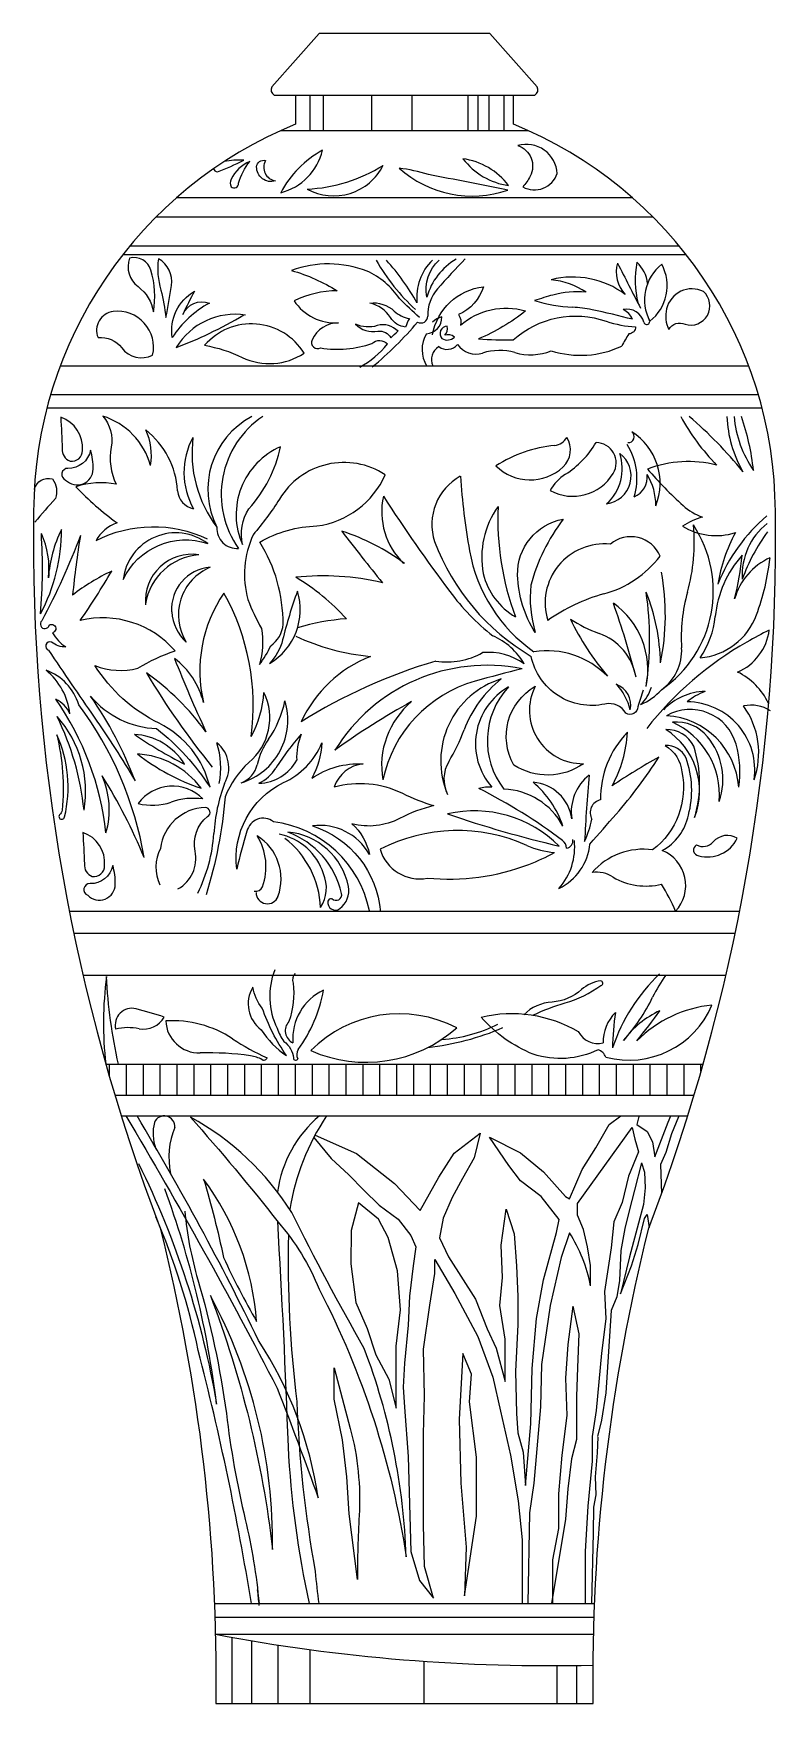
# Model space of a CAD drawing. Extents: x 764 to 1032, y 228 to 831.
import ezdxf

# ---------------------------------------------------------------- set-up
doc = ezdxf.new("R2010")
doc.units = 0
doc.header["$LTSCALE"] = 10
doc.header["$MEASUREMENT"] = 0
for name, color, linetype in [('3', 3, 'CONTINUOUS'), ('4', 4, 'CONTINUOUS'), ('7', 7, 'CONTINUOUS'), ('BH', 3, 'CONTINUOUS')]:
    doc.layers.add(name, color=color, linetype=linetype)

msp = doc.modelspace()

# ---------------------------------------------------------------- hatches: boundary and pattern name
at = {"layer": 'BH'}
h = msp.add_hatch(dxfattribs=at)
h.set_pattern_fill('ANSI31', color=256, scale=48.780488, angle=45, style=0)
h.set_pattern_definition([(90, (-1226.848, -2605.0555), (-6.097561, 1e-15), [])])
h.paths.add_polyline_path([(1005.64, 459.08), (790.12, 459.08), (793.38, 447.84), (1002.37, 447.84)])

# ---------------------------------------------------------------- linework, layer by layer
at = {"layer": '3'}
for p, q in [((853.41, 796.13), (942.34, 796.13)), ((815.64, 771.86), (980.11, 771.86)), ((808.28, 764.96), (987.47, 764.96)), ((798.7, 754.41), (997.05, 754.41)), ((796.22, 751.32), (999.54, 751.32)), ((773.67, 711.11), (1022.08, 711.11)), ((770.22, 700.76), (1025.54, 700.76)), ((768.89, 695.95), (1026.87, 695.95)), ((776.94, 514.26), (1018.81, 514.26)), ((778.55, 506.31), (1017.2, 506.31)), ((781.88, 491.16), (1013.87, 491.16)), ((790.11, 459.08), (1005.64, 459.08)), ((793.38, 447.84), (1002.37, 447.84)), ((795.67, 440.39), (1000.08, 440.39)), ((829.26, 264.37), (966.47, 264.37)), ((829.42, 259.4), (966.28, 259.4)), ((829.65, 253.29), (966.1, 253.29))]:
    msp.add_line(p, q, dxfattribs=at)
for points in [[(940.59, 775.74, 0.466259), (953.01, 780.57, 0.480774), (938.8, 790.63, -0.466478), (943.21, 779.6, -0.052407)], [(835.35, 778.53, 0.231134), (835.35, 775.75, 0.6938), (837.97, 777.08, -0.089402), (842.06, 784.97, 0.177614)], [(847.76, 785.22, 0.532642), (851.28, 777.94, -0.521776), (844.53, 782.99, -0.504255)], [(935.44, 776.27, 0.19424), (918.97, 785.91, 0.201468)], [(895.91, 782.47, 0.268721), (935.21, 774.56, 0.006528), (906.48, 780.16, 0.052329)], [(807.28, 730.61, 0.114441), (806.38, 745.68, 0.408028), (798.66, 749.99, 0.334223), (801.72, 739.76, -0.196774)], [(811.81, 728.59, 0.002838), (813.75, 740.12, 0.314731), (809.08, 749.81, 0.107645), (809.98, 738.51, -0.021592)], [(822.08, 738.1, 0.021668), (817.93, 729.67, -0.40319), (827.52, 733.81, 0.124822), (814.07, 721.38, -0.306833)], [(795.83, 717.64, 0.365466), (807, 715.01, 0.518595), (792.77, 730.76, 0.49713), (787.3, 721.36, -0.26654)], [(898.28, 725.15, -0.225385), (892.82, 728.55, 0.19658), (885.32, 733.83, -0.216078), (894.19, 730.94, 0.139932), (899.65, 728.21, 0.04648)], [(825.74, 718.56, -0.069254), (839.32, 714.19, 0.265179), (861.65, 715.72, 0.50566)], [(911.35, 721.01, 0.341302), (915.89, 721.53, 0.271205), (912.39, 722.18, 0.291491), (913.3, 725.43, 0.643357)], [(774.39, 681.24, 0.337511), (777.2, 676.77, 0.471707), (781.7, 680.63, 0.343019), (773.84, 692.58, -0.006031)], [(841.69, 659.55, 0.1311), (853.19, 681.96, 0.415852), (839.41, 646.6, -0.193778)], [(776.43, 674.15, 0.844173), (775.61, 669.93, 0.6667), (785.55, 673.87, 0.078291), (784.6, 680.67, -0.363318)], [(845.5, 603.32, 0.061158), (849.62, 610.13, 0.226586), (854.08, 617.89, 0.140151), (845.67, 647.55, -0.124084), (866.3, 653.36, 0.263153), (890.91, 671.86, 0.426123), (852.76, 663.02, -0.035381), (843.28, 650.2, 0.17877), (841.38, 626.76, 0.034637), (846.29, 616.31, -0.110997)], [(955.16, 655.79, 0.101223), (943.5, 631.98, 0.099713), (945.05, 614.86, -0.134598), (938.7, 635.58, -0.372428)], [(826.9, 646.98, 0.579837), (796.35, 634.01, -0.381939)], [(849.17, 603.72, 0.349216), (859.24, 629.81, 0.026318), (853.89, 612.21, -0.133366)], [(945.06, 595.46, 0.565129), (962.41, 567.54, -0.307637), (937.35, 567.06, -0.413777)], [(773.36, 549.05, 1.245656), (775.2, 548.31, 0.168659), (772.37, 578.01, -0.083715), (774.34, 550.76, -0.215575)], [(782.37, 531.33, 0.337511), (785.19, 526.87, 0.471707), (789.68, 530.73, 0.343019), (781.82, 542.68, -0.006031)], [(784.41, 524.24, 0.844173), (783.6, 520.03, 0.6667), (793.53, 523.97, 0.078291), (792.58, 530.77, -0.363318)], [(855.32, 462.14, -0.069311), (846.57, 479.32, -0.136017), (843.17, 486.82, 0.389159), (846.16, 471.5, 0.103179)], [(916.7, 472.16, 0.329481), (864.06, 463.95, 0.293382)], [(852.27, 402.07, -0.081869), (867.11, 377.83, -0.081997), (898.49, 281.19, 0.082363), (883.37, 356.44, -0.014412), (857.19, 405.47, 0.129247), (820.6, 439.95, -0.015626)], [(844.52, 366.16, 0.141105), (825.37, 417.59, -0.022196), (832.58, 389.26, 0.021966)], [(850.28, 283.88, 0.1274), (827.82, 375.61, -0.061876)]]:
    msp.add_lwpolyline(points, format="xyb", close=True, dxfattribs=at)
for points in [[(829.01, 782.32, 0.342669), (830.37, 781.16, 0.019434), (839.86, 785.35, 0.062856), (832.81, 784.88)], [(903.32, 728.57, -0.019017), (896.07, 735.46, 0.136723), (884.36, 745.33, 0.183272), (857.14, 745.57, -0.068692), (873.62, 738.24, 0.109838), (858.02, 734.67, 0.27171), (874.11, 726.72, 0.289875), (864.52, 720.55, 0.719852), (867.61, 717.63, 0.126518), (886.13, 719.25, -0.405292), (891.73, 719.07)], [(916.5, 749.61, 0.195797), (905.96, 735.99, -0.26382), (910.42, 749.35)], [(985.61, 740.91, 0.171285), (981.74, 748.55, 0.113624), (982.15, 733.7)], [(908, 722.38, -0.332186), (926.41, 739.69, -0.210665), (917.42, 729.65, -0.217073), (918.06, 725.8, -0.256579), (941.56, 730.97, -0.069247), (924.57, 720.85, 0.022688), (937.14, 720.56, -0.272046), (970.68, 727.26, 0.073785), (981.24, 725.27, -0.42658), (978.82, 722.7, 0.014024), (976.25, 718.28)], [(993.3, 724.22, -0.411861), (999.1, 726.15, 0.803055), (1005.76, 737.96, 0.481235), (992.44, 731.74)], [(840.51, 729.47, 0.301927), (815.54, 717.81, 0.024274), (827.4, 722.83, 0.021693), (839.91, 729.55, 0.021693)], [(895.55, 723.61, 0.289065), (888.05, 725.66, -0.182943), (880.2, 726.17, 0.243181), (888.22, 723.61, -0.326782), (892.99, 721.23, -0.047), (895.49, 723.68)], [(806.28, 675.21, 0.251675), (789, 693.02, -0.231262), (792.04, 681.79, 0.164437), (793.87, 668.43, 0.126518), (779.28, 667.52, 0.044714), (794.17, 654.47, 0.186175), (786.57, 648.1, -0.233056), (826.69, 648.7)], [(764.3, 666.64, -0.407126), (770.85, 670.34, -0.244451), (771.94, 663.27, 0.009345), (764.51, 654.69, 0.009345)], [(931.64, 660.35, 0.204951), (926.32, 636.13, 0.207386), (937.95, 620.54)], [(780.94, 649.92, -0.032131), (767.03, 619.11, 1.400325), (769.66, 617.58, -1.177981), (770.87, 614.79, 0.125511), (775.72, 609.68, -0.194497), (770.5, 611.44, 0.993305), (769.47, 608.47, 0.004724), (785.93, 584.31, -0.01818), (800.64, 561.39, 0.061215), (784.63, 591.87, 0.211468), (808.43, 580.2, -0.083111), (827.7, 559.01, 0.223297), (809.3, 582.14, -0.137289), (786.14, 602.97, 0.156675), (801.71, 601.99, -0.064959), (815.14, 608.24, 0.280111), (780.87, 619.21, 0.016428), (792.23, 637.03)], [(984.04, 594.06, 0.019058), (982.11, 588.09, -0.561912), (977.79, 585.73, 0.327403), (970.2, 589.07, -0.418583), (943.59, 606.27)], [(803.94, 533.62, 0.119493), (780.34, 588.82, 0.233267), (768.59, 601.24)], [(953.58, 522.54, 0.266207), (964.75, 538.53, 0.002063), (974.24, 549.31, 0.037568), (989.68, 569.94, 0.018464), (972.75, 559.53, 0.114722), (978.33, 578.86, 0.201728), (968.65, 554.51)], [(1002.58, 548.14, 0.151087), (1002.27, 573.8, 0.289439), (992.15, 579.86)], [(885.22, 514.45, 0.32054), (850.57, 546.55, 0.558362), (841.04, 543.12, 0.029735), (837.41, 529.49, -0.322985), (854.16, 560.71, 0.192373), (868.08, 575.01, -0.110857), (864.41, 562.26, -0.16494), (882.98, 567.47, 0.296402), (872.53, 559.17, -0.185572), (897.1, 556.85, 0.044908), (908.52, 552.4, 0.062043), (896.13, 547.77, -0.187426), (878.92, 545.83, -0.16216), (885.22, 534.8, 0.306946), (864.64, 545.08, -0.303868), (889.21, 514.04)], [(990.85, 536.2, 0.221374), (1000.32, 548.95, 0.153123), (999.47, 569.55, 0.319171), (991.93, 574.06, -0.2444), (997.96, 564.6, -0.289264), (987.4, 536.41)], [(841.66, 567.99, 0.107029), (833.18, 555.62, -0.054511), (826.28, 520.22, -0.054511)], [(816.14, 522.32, 0.328738), (822.31, 535.95, -0.285715), (826.82, 548.44, 0.767136), (826, 551.72, 0.368931), (809.79, 536.97, 0.233438), (809.59, 523.79)], [(867.54, 515.61, 0.256334), (868.62, 527.82, 0.275966), (852.64, 542.04)], [(794.67, 459.08, -0.04498), (790.4, 490.74, 0.064098), (790.12, 459.08, 0.050346)], [(851.03, 493.12, 0.20966), (851.92, 472.01, 0.077592), (854.39, 467.28, -0.207238), (857.79, 461.32)], [(858.38, 491.84, 0.270676), (857.69, 488.36, -0.115755), (856.14, 474.48, 0.496041), (857.58, 466.77)], [(944.17, 476.76, -0.037854), (955.85, 481.18, 0.083299), (968.77, 487.46, 0.837781), (968.68, 489.16, 0.151071), (961.76, 485.97, -0.168467), (951.1, 481.5, 0.181286), (940.94, 476.93)], [(1008.82, 480.39, 0.173891), (981.76, 467.54, 0.01443), (990.06, 478.38, 0.12626), (976.91, 467.63, 0.069108), (987.42, 483.25)], [(970.54, 461.6, 0.207203), (967.71, 464.29, -0.197347), (944.35, 462.65, -0.119276), (925.48, 476.09, -0.193847), (960.59, 470.81, 0.335821), (969.52, 466.72, 0.247808)], [(797.32, 440.39, -0.015675), (851.95, 342.06, -0.006964), (866.73, 302.55, 0.107885), (845.25, 359.28, 0.021338), (801.36, 440.39)], [(867.16, 440.39, 0.186072), (852.04, 412.94, 0.13369)], [(869.74, 440.39, 0.106396), (856.51, 406.55, 0.079877)], [(801.86, 423.24, -0.07337), (830.05, 336.38, 0.057404), (811.4, 414.06, 0.057404)], [(842.64, 264.37, 0.022764), (823.46, 355.72, 0.047126), (808.18, 403.95)], [(852.01, 402.41, -0.005649), (855.85, 321.11, 0.041913), (863.51, 264.37)], [(856, 397.45, 0.036678), (859.04, 337.35, 0.036928), (865.69, 275.9, 0.017172), (866.95, 264.37)], [(823.31, 381.23, -0.037964), (833.59, 332.91, 0.028763), (840.41, 294.71, -0.03594), (845.38, 264.37)], [(872.52, 349.44), (878.31, 327.6, -0.07879), (881.52, 296.13, 0.013823), (880.88, 273.01), (877.94, 296.74), (877.12, 310.09), (875.49, 323.43), (872.49, 338.13), (872.52, 349.44)]]:
    msp.add_lwpolyline(points, format="xyb", dxfattribs=at)
for points in [[(865.69, 433.42), (880.57, 426.81), (894.21, 415.98), (903.5, 406.24), (910.28, 418.33), (915.82, 426.99), (925.23, 434.18), (923.01, 425.26), (918.83, 417.84), (915.08, 410.95), (911.79, 403.46), (910.47, 396.39), (913.72, 389.54), (923.47, 374.23), (927.65, 363.55), (930.91, 356.6), (934.16, 344.53), (934.16, 359.84), (932.3, 371.91), (933.23, 382.11), (932.76, 393.71), (934.62, 406.7), (937.41, 397.86), (938.34, 386.29), (938.8, 375.15), (938.8, 364.95), (937.87, 348.24), (938.34, 332.93), (938.8, 325.97), (940.66, 319.02), (941.59, 306.95), (943.45, 329.22), (943.91, 349.17), (945.55, 367.23), (948.09, 381.18), (952.74, 398.35), (953.67, 402.99), (947.16, 411.34), (939.73, 416.91), (935.55, 422.48), (928.58, 432.68), (939.73, 427.12), (948.09, 420.16), (955.99, 411.34), (957.38, 410.41), (962.03, 421.08), (966.87, 428.9), (971.78, 437.32), (975.88, 440.39)], [(982.65, 440.39), (982.3, 439.75), (981.68, 437.24), (985.44, 434.74), (987.32, 430.98), (988.26, 425.66), (992.96, 438.18), (993.95, 440.39)], [(996.8, 440.39), (996.74, 440.09), (994.16, 433.94), (992.17, 427.2), (990.19, 422.84), (990.67, 412.39)], [(960.36, 408.76), (980.05, 436.25)], [(980.05, 436.25), (980.93, 432.05), (981.53, 429.93), (982.36, 427.4), (978.74, 418.68), (976.43, 409.12), (973.46, 402.21), (972.47, 392.82), (970, 377.02), (970.5, 367.14), (969.01, 354.79), (967.03, 334.05), (965.55, 324.66), (965.55, 315.77), (964.07, 299.48), (963.08, 283.18), (963.08, 264.37)], [(865.13, 432.57), (871.36, 425.01), (877.75, 419.09), (883.22, 413.62), (888.7, 408.14), (895.55, 403.13), (900.11, 397.2), (901.94, 393.1), (901.03, 386.26), (899.66, 375.32), (899.2, 364.83), (897.83, 351.15), (897.37, 342.49), (897.83, 335.2), (899.2, 317.42), (900.11, 283.16), (903.31, 272.67), (908.33, 266.29), (905.13, 277.69), (904.68, 292.74), (904.68, 325.62), (905.13, 339.3), (904.68, 356.17), (906.96, 372.13), (908.79, 383.52), (908.79, 388.54), (916.09, 376.23), (924.31, 360.73), (929.78, 346.14), (932.52, 333.83), (936.17, 317.87), (938.91, 301.46), (940.28, 287.32), (940.28, 264.37)], [(983.35, 423.44), (980.88, 413.57), (978.9, 406.16), (977.42, 399.74), (975.93, 391.83), (975.44, 380.97), (974.45, 375.04), (972.47, 370.1), (971.48, 355.29), (970.5, 340.47), (969.01, 330.59), (967.53, 324.66)], [(983.35, 423.44), (984.48, 420.06), (984.66, 414.43), (984.11, 408.44), (982.3, 401.72), (979.02, 389.56), (975.86, 376.11), (979.83, 386.22), (982.18, 393.98), (984.53, 403.37), (985.42, 404.79), (986.13, 400.15)], [(881.3, 408.99), (878.69, 399.07), (878.5, 386.94), (880.26, 372.98), (884.44, 363.59), (887.57, 354.19), (892.27, 345.32), (894.88, 334.88), (894.88, 357.32), (896.45, 370.37), (895.41, 384.46), (892.01, 396.44), (888.49, 403.16), (881.3, 408.99)], [(965.04, 379.05), (965.02, 386.37), (963.92, 393.08), (962.42, 399.38), (960.36, 404.59), (960.36, 408.76)], [(957.39, 398.17), (954.38, 389.31), (950.44, 371.98), (947.28, 350.7), (946.89, 335.34), (944.52, 307.76), (942.94, 297.13), (942.35, 264.37)], [(958.6, 371.71), (960.78, 361.73), (960.34, 349.57), (959.91, 339.15), (959.91, 330.04), (959.91, 323.53), (958.17, 316.58), (956.87, 305.73), (956, 294.88), (950.91, 264.37)], [(958.6, 371.71), (956.87, 357.82), (956, 345.67), (956.43, 332.21), (954.69, 317.88), (953.39, 303.99), (953.39, 291.41), (951.22, 280.12), (951.22, 264.37)], [(967.61, 324.38), (967.42, 318.77), (966.67, 310.15), (966.86, 303.6), (966.11, 299.11), (965.93, 289.93), (965.33, 264.37)]]:
    msp.add_lwpolyline(points, dxfattribs=at)
msp.add_lwpolyline([(918.87, 354.67), (917.62, 330.92), (918.24, 307.8), (920.12, 284.68), (919.49, 267.18), (923.87, 295.93), (923.87, 317.17), (921.37, 337.17), (922, 347.17)], close=True, dxfattribs=at)
for centre, radius, start, end in [((847.99, 793.9), 20.92, 284.49403, 346.41809), ((886.63, 755.87), 37.84, 118.93296, 151.97916), ((872.32, 792.49), 19.99, 241.32549, 333.37513), ((860.17, 831.38), 56.49, 272.59819, 302.10243), ((951.29, 785.31), 73.1, 209.51958, 227.45754), ((833.52, 696.2), 78.47, 28.65895, 42.52406), ((921.03, 735.82), 18.76, 134.09673, 186.06451), ((1117.78, 557.37), 276.09, 135.80799, 138.88307), ((985.9, 744.97), 11.64, 163.60239, 223.79657), ((4717.71, 2645.76), 4196.47, 206.88288, 207.13219), ((1000.94, 734.95), 16.45, 128.43852, 207.99796), ((976.29, 740.09), 16.37, 308.20305, 28.23343), ((958.6, 711.66), 31.55, 53.18661, 104.21934), ((947.71, 713.97), 28.44, 56.55742, 83.6644), ((920.56, 729.51), 14.31, 138.88307, 181.65817), ((992.3, 587.59), 154.62, 105.3235, 107.88111), ((960.25, 704.55), 33.35, 84.77415, 105.3235), ((961.12, 786.01), 53.79, 252.36978, 267.26176), ((956.38, 687.09), 45.25, 78.30648, 87.26176), ((910.96, 467.61), 269.37, 75.11302, 78.30648), ((978.13, 725.27), 6.35, 14.619, 102.29264), ((973.36, 724.82), 7.48, 24.6744, 62.81783), ((1003.14, 729.15), 11.01, 166.4386, 206.61577), ((804.86, 809.22), 127.74, 309.57313, 319.91372), ((903.84, 729.03), 2.41, 238.86607, 1.65817), ((905.38, 728.66), 5.97, 273.63914, 1.3834), ((912.94, 722.13), 6.86, 103.43677, 136.04741), ((985.3, 727.14), 1.06, 194.619, 37.09528), ((866.41, 739.19), 32.33, 298.24996, 321.5278), ((915.55, 717.01), 11.33, 149.83275, 211.26101), ((912.98, 713.48), 5.36, 121.03334, 205.6897), ((913.2, 722.03), 4.95, 233.04576, 319.90543), ((923.65, 723.59), 8.18, 215.46769, 287.12162), ((961.36, 749.9), 34.95, 252.48634, 295.21826), ((932.18, 695.89), 20.8, 74.60041, 107.12162), ((943.36, 735.45), 20.31, 253.83709, 291.61206), ((785.54, 664.1), 30.54, 3.67583, 51.48518), ((784.15, 678.74), 22.41, 350.94164, 24.37766), ((856.8, 666.46), 29.9, 117.96319, 206.97146), ((865.53, 664.81), 33.77, 123.83518, 215.3497), ((978.61, 685.58), 2.15, 265.41476, 53.78872), ((968.2, 668.78), 21.91, 338.27401, 57.77387), ((1068.58, 731.74), 80.97, 208.69637, 224.17685), ((901.43, 576.85), 152.63, 39.02263, 49.47598), ((1056.15, 694.22), 41.94, 181.85425, 210.48492), ((1056.88, 696.35), 40.25, 184.9753, 214.73942), ((934.82, 663.65), 89.52, 6.26742, 19.04968), ((844.72, 672.62), 26.42, 151.25474, 209.5951), ((865.74, 679.68), 44.54, 172.72078, 216.96551), ((957.33, 632.84), 49.86, 96.02867, 122.05495), ((951.51, 688.02), 5.61, 276.02867, 331.28928), ((949.41, 680.78), 8.35, 312.86612, 32.86719), ((937.07, 701.21), 34.8, 302.92243, 329.27917), ((966.96, 676.12), 7.31, 328.74913, 89.80602), ((958.77, 670.52), 22.98, 343.23228, 32.19559), ((969.5, 671.4), 10.14, 277.17034, 53.41254), ((959.34, 674.07), 17.1, 311.90584, 18.67704), ((1000.27, 635.64), 40.98, 75.53224, 111.00102), ((927.65, 653.88), 19.9, 118.93929, 197.96958), ((1179.37, 689.96), 262.01, 184.0844, 190.00795), ((943.21, 687.46), 17.47, 225.03392, 312.86612), ((958.54, 681.23), 17.16, 241.77417, 328.74913), ((965.26, 657.67), 17.07, 122.92243, 150.34679), ((977.71, 671.04), 7.77, 293.18369, 6.24514), ((967.88, 660.98), 20.67, 359.16335, 31.86109), ((1090.08, 762.67), 137.12, 220.35089, 228.03399), ((823.07, 666.51), 7.06, 183.67583, 259.23801), ((915.67, 658.53), 26.03, 167.64265, 225.93692), ((1426.81, 1011.65), 639.29, 212.93188, 216.69019), ((1031.42, 655.76), 99.89, 177.36801, 200.64705), ((1012.63, 676.54), 21.28, 228.03399, 250.09785), ((709.39, 651.99), 64.72, 332.05342, 0.08148), ((814.12, 631.91), 44.8, 153.2449, 176.58428), ((837.36, 652.46), 7.22, 176.55477, 274.92734), ((1584.73, 1194.49), 893.44, 217.43023, 218.94977), ((851.28, 577.08), 78.15, 53.40191, 72.13258), ((966.06, 629.85), 43.24, 304.51845, 33.5119), ((1014.12, 627.53), 30.29, 106.76858, 121.78992), ((1010.25, 672.95), 23.09, 238.44086, 287.66943), ((936.94, 647.19), 65.49, 344.268, 5.71895), ((1069.72, 608.9), 63.26, 130.51228, 158.24522), ((1043.55, 635.58), 23.84, 128.38216, 183.39055), ((1087.36, 609.19), 72.08, 144.32456, 159.73186), ((570.24, 637.96), 197, 355.25356, 3.67932), ((739.71, 638.05), 29.89, 353.33632, 24.82757), ((1100.67, 597.08), 324.07, 170.61552, 174.45852), ((984.89, 676.4), 81.38, 200.6192, 239.50765), ((969.93, 625.55), 21.32, 83.9968, 197.28324), ((979.56, 638.08), 11.4, 22.44871, 130.51009), ((1067.72, 623.53), 57.43, 151.48496, 171.17522), ((821.1, 626.43), 16.7, 81.29746, 185.1639), ((825.3, 621.87), 21.14, 94.54043, 170.6806), ((977.03, 654.25), 56.55, 190.00795, 234.99545), ((959.92, 665.49), 37.97, 285.13094, 322.61926), ((1048.75, 616.85), 38.92, 138.19376, 174.41559), ((920.38, 651.88), 99.77, 345.56449, 354.7743), ((1039.31, 620.77), 23.17, 114.34275, 164.38811), ((942.82, 651.47), 87.47, 339.78176, 353.70715), ((823.3, 570.56), 73.38, 115.05317, 128.01044), ((829.02, 623.3), 15.2, 94.76958, 183.74213), ((834.9, 621.26), 18.6, 112.58336, 211.94597), ((868.41, 542.09), 93.26, 76.67329, 96.03084), ((816.21, 564.27), 82.33, 42.48606, 59.00115), ((906.71, 621.11), 85.29, 348.38832, 10.54946), ((873.39, 601.11), 49.37, 145.45657, 193.4948), ((759.97, 588.52), 83.31, 352.297, 29.15382), ((982.95, 680.92), 85.76, 216.69019, 231.61445), ((986.25, 568.11), 62.9, 105.13094, 125.67064), ((868.21, 612.44), 118.11, 351.72524, 8.27476), ((917.3, 602.43), 72.97, 1.18564, 21.72264), ((1057.7, 613.18), 59.96, 164.268, 183.60962), ((829.92, 623.35), 16.09, 183.74213, 227.84921), ((670.44, 517.86), 321.35, 14.58402, 19.56778), ((956.14, 601.39), 29.55, 348.39293, 54.65597), ((1002.59, 629.46), 23.78, 274.70969, 339.78176), ((883.47, 536.68), 83.45, 94.49641, 106.8488), ((984.54, 660.46), 48.76, 236.66032, 250.26341), ((1048.49, 663.87), 100.92, 205.93744, 219.93456), ((978.74, 623.69), 31.42, 325.19957, 354.41559), ((1010.62, 618.13), 19.02, 293.00218, 352.81995), ((1119, 439.68), 197.53, 116.94926, 119.59616), ((893.5, 688.8), 82.94, 245.12454, 264.51901), ((919.8, 591.15), 24.63, 30.18266, 66.31522), ((961.08, 595.09), 20.69, 10.2758, 70.26341), ((1082.3, 504.3), 123.21, 119.59616, 141.94193), ((980.67, 608.32), 17.22, 305.05576, 3.60962), ((1295.32, 796.03), 516.84, 201.62632, 204.81971), ((797.57, 582.72), 28.64, 13.87731, 52.86591), ((902.34, 563.51), 45.9, 111.41243, 155.3817), ((964.21, 417.99), 194.53, 106.4209, 122.17972), ((927.59, 538.71), 64.33, 78.60598, 148.44925), ((913.3, 629.91), 25.66, 260.84669, 299.79947), ((928.08, 585.54), 22.19, 54.12954, 95.23827), ((949.35, 578.04), 30.27, 44.04692, 99.04618), ((753.14, 582.6), 24.21, 7.0222, 50.35226), ((1060.55, 753.61), 298.21, 210.9378, 218.91931), ((750.54, 524.01), 93.6, 36.04028, 54.59158), ((936.21, 551.95), 47.15, 105.78197, 168.1235), ((941.86, 568.57), 30.91, 107.10588, 203.04926), ((959.73, 564.42), 43.16, 128.66454, 159.14264), ((1058.82, 118.13), 497.96, 103.76973, 105.78197), ((1007.49, 578.97), 24.09, 25.41194, 64.01291), ((685.72, 530.98), 105.07, 6.308, 34.74618), ((766.78, 580.65), 11.49, 25.24967, 62.65611), ((828.38, 584.12), 20.89, 309.45228, 25.95182), ((809.1, 595.73), 38.15, 331.18901, 356.29044), ((947.04, 574.73), 23.56, 119.54956, 221.504), ((956.14, 575.82), 28.38, 136.87863, 217.87616), ((959.73, 582.19), 20.21, 13.73129, 43.9137), ((971.52, 588.68), 8.02, 347.81718, 69.82781), ((973.26, 599.25), 14.31, 313.39472, 343.3298), ((974.45, 608.72), 21.67, 293.52842, 318.03574), ((1006.84, 572.16), 21.47, 91.39182, 136.19575), ((1015, 571.28), 23.97, 111.23335, 129.22102), ((832.19, 583.23), 23.58, 286.78318, 17.22134), ((818.44, 597.5), 37, 325.12894, 348.62878), ((1020.46, 370.28), 250.31, 118.6504, 126.15988), ((919.66, 566.85), 30.04, 129.75863, 189.9727), ((1000.99, 569.93), 17.18, 15.70281, 119.76321), ((990.69, 557.06), 27.84, 4.05214, 86.35929), ((999.72, 565.31), 24.54, 351.5247, 89.69926), ((1022.98, 575.9), 12.77, 57.05008, 102.50396), ((996.82, 571.45), 28.87, 340.24912, 35.8678), ((742.24, 557.53), 40.58, 350.31968, 41.68854), ((682.17, 540.3), 100.61, 5.93648, 26.07174), ((849.73, 606.33), 74.56, 329.26592, 339.14264), ((978.04, 557.65), 26.31, 338.81444, 57.5891), ((995.99, 568.05), 14.52, 39.16125, 95.34618), ((982.81, 556.31), 28.74, 355.17976, 65.70123), ((889.37, 707.25), 156.8, 235.431, 243.12814), ((799.04, 555.24), 22.93, 31.96276, 86.59638), ((822.93, 566.13), 11.55, 330.17176, 50.89396), ((799.81, 565.97), 31.74, 349.85952, 16.68903), ((870.61, 561.15), 26.59, 145.12894, 166.89593), ((927.47, 518.44), 89.64, 138.2044, 147.99135), ((879.09, 570.14), 20.13, 156.45073, 183.79493), ((988.26, 561.76), 24.49, 341.27014, 39.16125), ((982.23, 564.65), 36.67, 351.17255, 15.70281), ((848.74, 631.12), 76.4, 231.85257, 251.4656), ((799.73, 540.25), 30.84, 36.70528, 86.61288), ((835.76, 569.26), 9.2, 290.66567, 346.89593), ((844.69, 576.86), 16.42, 272.2363, 330.6321), ((924.31, 561.98), 12.21, 149.26592, 206.84652), ((623.76, 459.8), 194.71, 22.27911, 32.06141), ((761.02, 550.94), 30.33, 343.8846, 23.7525), ((838.82, 573.85), 14.9, 295.91604, 327.99135), ((921.16, 533.46), 35.83, 18.85308, 49.82519), ((943.15, 545.66), 15.21, 7.45427, 85.75169), ((974.79, 550.17), 16.75, 127.642, 188.70861), ((1383.95, 522.09), 421.43, 174.3703, 177.6385), ((814.14, 544.02), 15.4, 44.43239, 143.4102), ((821.76, 530.74), 24.29, 82.00007, 109.40762), ((890.89, 538.51), 61.93, 159.3148, 176.49287), ((928.8, 543.12), 16.01, 87.84421, 104.69545), ((830.78, 374.12), 207.03, 53.16823, 63.00866), ((932.63, 532.91), 25.5, 28.37581, 87.51318), ((807, 572.66), 20.15, 254.9925, 289.40762), ((923.15, 507.49), 43.01, 44.82765, 103.05045), ((1049.66, 946.92), 420.22, 251.08472, 256.79338), ((969.69, 549.81), 4.82, 102.47321, 209.27198), ((853.6, 518.44), 24.5, 11.34979, 85.01509), ((845.02, 513.79), 30.96, 12.9114, 69.77264), ((917.04, 482.23), 61.17, 65.85232, 117.2128), ((923.47, 556.73), 43.03, 336.34094, 347.5512), ((774.1, 545.67), 55.07, 333.17603, 356.49287), ((834.99, 525.93), 18.35, 339.94192, 58.02062), ((826.82, 530.39), 21.07, 339.83822, 31.84497), ((834.94, 514.57), 32.62, 1.82991, 52.82414), ((903.27, 540.73), 14.77, 196.11722, 281.08357), ((954.81, 566.48), 31.15, 245.85232, 264.82787), ((937.04, 537.43), 22.26, 318.0171, 6.18626), ((952.65, 536.84), 3.73, 3.03281, 53.16823), ((955.84, 539.79), 2.8, 281.03384, 8.46736), ((984.03, 512.17), 24.48, 82.06537, 139.05629), ((1004.23, 536.35), 2.07, 117.12398, 264.46984), ((1005.56, 542.47), 4.84, 241.9882, 319.22661), ((1007.18, 545.88), 12.01, 254.81755, 333.90453), ((1014.35, 534.89), 6.76, 57.69611, 139.22661), ((913.91, 606.53), 80.68, 264.44928, 290.96414), ((915.25, 603.05), 76.94, 290.96414, 298.53496), ((985.69, 523.57), 13.65, 316.9873, 67.78528), ((967.28, 518.05), 10.31, 55.21761, 99.75321), ((985.11, 547.62), 24.25, 240.49785, 283.16362), ((844.2, 524), 2.55, 257.3258, 339.83822), ((848.4, 521.04), 4.09, 180.84098, 339.94192), ((871.26, 517.7), 1.05, 72.47558, 169.3912), ((873.19, 520.25), 2.06, 223.63373, 12.9114), ((869.72, 521.67), 8.06, 306.65824, 11.34979), ((934.24, 488.68), 66.54, 22.60397, 32.06924), ((872.9, 517.39), 2.72, 169.3912, 306.65824), ((1035.45, 443.96), 65.95, 133.71187, 161.40304), ((1037.26, 458.9), 55.47, 144.44036, 153.96546), ((876.97, 468.2), 19.44, 115.16707, 184.22283), ((816.27, 495.45), 53.31, 324.25243, 349.56676), ((799.49, 473.23), 6.01, 75.14282, 194.78987), ((747.86, 278.6), 207.36, 72.22137, 75.14282), ((984.61, 467), 15.1, 134.7719, 181.06968), ((978.87, 493.02), 32.51, 255.1505, 337.12555), ((1079.39, 462.8), 106.47, 171.94439, 178.82159), ((798.27, 453.1), 19.15, 78.52409, 103.85998), ((803.77, 480.18), 8.47, 258.52409, 330.975), ((814.16, 435.53), 39.22, 56.42669, 93.58905), ((823.85, 475.29), 12.16, 182.95926, 271.28814), ((896.27, 557.95), 93.37, 276.13977, 293.43928), ((908.04, 519.99), 52.08, 273.62816, 296.78923), ((882.45, 538.41), 84.27, 236.42669, 246.07044), ((861.93, 462.58), 2.95, 144.25243, 212.16399), ((826.69, 349.21), 113.96, 82.1158, 91.28814), ((840.66, 450.09), 12.11, 61.05457, 82.1158), ((847.1, 461.75), 1.22, 241.05457, 342.50096), ((858.65, 461.34), 0.857, 181.5852, 337.19977), ((811.15, 436.57), 3.82, 354.82384, 157.13526), ((824.29, 434.1), 17.12, 166.65377, 198.87072), ((841.21, 425.51), 28.36, 157.804, 191.93771), ((947.41, 417.65), 129.33, 185.14983, 196.35275), ((912.47, 369.09), 53.51, 10.73036, 32.91888), ((632.15, 245.02), 214.1, 4.99262, 6.51034)]:
    msp.add_arc(centre, radius, start, end, dxfattribs=at)
at = {"layer": '4'}
msp.add_lwpolyline([(867.12, 831.15), (849.97, 811.88, 0.399189), (850.87, 808.88), (858.6, 808.88), (858.6, 798.35, 0.304435), (764.06, 658.57, 0.095292), (809.71, 399.92, -0.064775), (829.79, 228.25), (965.96, 228.25, -0.064775), (986.05, 399.92, 0.095292), (1031.69, 658.57, 0.304435), (937.15, 798.35), (937.15, 808.88), (944.89, 808.88, 0.399189), (945.78, 811.88), (928.64, 831.15)], format="xyb", close=True, dxfattribs=at)
at = {"layer": '7'}
msp.add_line((858.6, 808.88), (937.15, 808.88), dxfattribs=at)
at = {"layer": 'BH'}
for p, q in [((863.74, 808.88), (863.74, 796.13)), ((868.5, 808.88), (868.5, 796.13)), ((885.95, 808.88), (885.95, 796.13)), ((900.58, 808.88), (900.58, 796.13)), ((920.68, 808.88), (920.68, 796.13)), ((924.38, 808.88), (924.38, 796.13)), ((928.26, 808.88), (928.26, 796.13)), ((933.72, 808.88), (933.72, 796.13)), ((835.68, 228.25), (835.68, 252.17)), ((842.8, 228.25), (842.8, 250.93)), ((852.32, 228.25), (852.32, 249.4)), ((863.83, 228.25), (863.83, 247.73)), ((904.99, 228.25), (904.99, 243.52)), ((952.96, 228.25), (952.96, 241.95)), ((960.07, 228.25), (960.07, 242.02))]:
    msp.add_line(p, q, dxfattribs=at)
msp.add_arc((949.97, 885.55), 643.61, 259.22504, 271.42034, dxfattribs=at)

doc.saveas('drawing.dxf')
